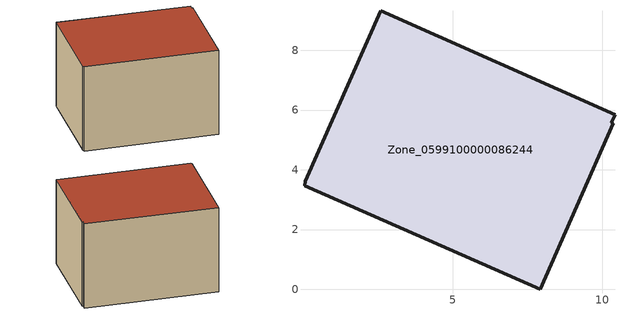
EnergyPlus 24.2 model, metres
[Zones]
Zone_0599100000086244
 floor ground (C_G): 10.31,5.58 10.37,5.55 7.92,0 0.03,3.47 0.06,3.61 2.58,9.33 10.43,5.85 z0
 wall outside (C_F): 10.37,5.55 10.31,5.58 10.43,5.85 2.58,9.33 0.06,3.61 0.03,3.47 7.92,0 10.37,5.55 z0:5.81
 roof outside (C_R): 0.03,3.47 7.92,0 10.37,5.55 10.31,5.58 10.43,5.85 2.58,9.33 0.06,3.61 z5.81
[BUILDING]
Pand.0599100000086244: North Axis=0; Terrain=City; Loads Convergence Tolerance Value=0.04; Temperature Convergence Tolerance Value=0.4; Solar Distribution=FullExterior; Maximum Number of Warmup Days=25; Minimum Number of Warmup Days=1
[Site:Location]
Rotterdam.The.Hague.AP_ZH_NLD Design_Conditions: Latitude=51.96; Longitude=4.45; Time Zone=1; Elevation=-4.5
[SITE:GROUNDTEMPERATURE:BUILDINGSURFACE]
18, 18, 18, 18, 18, 18, 18, 18, 18, 18, 18, 18
[MATERIAL] Thermal Absorptance=0.9; Solar Absorptance=0.7; Visible Absorptance=0.7
Name | Roughness | Thickness | Conductivity | Density | Specific Heat
G.TC.1946-1964 | MediumSmooth | 0.15 | 1 | 540 | 1210
F.TC.1946-1964 | Rough | 0.3 | 0.857143 | 1920 | 840
R.TC.1946-1964 | MediumRough | 0.2 | 0.235294 | 1500 | 1000
[CONSTRUCTION]
C_G: G.TC.1946-1964
C_F: F.TC.1946-1964
C_R: R.TC.1946-1964
[ZONE]
Zone_0599100000086244: Type=1; Multiplier=1; Ceiling Height=Autocalculate; Volume=Autocalculate; Floor Area=autocalculate; Part of Total Floor Area=Yes
[ZONEINFILTRATION:DESIGNFLOWRATE]
Infil_Zone_0599100000086244: Zone or ZoneList or Space or SpaceList=Zone_0599100000086244; Schedule=AlwaysOn; Design Flow Rate Calculation Method=Flow/Area; Flow Rate per Floor Area=0.003; Constant Term Coefficient=1; Temperature Term Coefficient=0; Velocity Term Coefficient=0; Velocity Squared Term Coefficient=0
[HVACTEMPLATE:ZONE:IDEALLOADSAIRSYSTEM]
Zone_0599100000086244: Maximum Heating Supply Air Temperature=50; Minimum Cooling Supply Air Temperature=13; Maximum Heating Supply Air Humidity Ratio=0.0156; Minimum Cooling Supply Air Humidity Ratio=0.0077; Heating Limit=NoLimit; Cooling Limit=NoLimit; Dehumidification Control Type=ConstantSensibleHeatRatio; Cooling Sensible Heat Ratio=0.7; Dehumidification Setpoint=60; Humidification Control Type=None; Humidification Setpoint=30; Outdoor Air Method=None; Outdoor Air Flow Rate per Person=0.00944; Outdoor Air Flow Rate per Zone Floor Area=0; Outdoor Air Flow Rate per Zone=0; Demand Controlled Ventilation Type=None; Outdoor Air Economizer Type=NoEconomizer; Heat Recovery Type=None; Sensible Heat Recovery Effectiveness=0.7; Latent Heat Recovery Effectiveness=0.65
[ZONECONTROL:THERMOSTAT]
ThermostatControl_Zone_0599100000086244: Zone or ZoneList=Zone_0599100000086244; Control Type Schedule=DualSetpointControlType; Control 1=Thermostat_Zone_0599100000086244; Temperature Difference Between Cutout And Setpoint=0
[THERMOSTATSETPOINT:DUALSETPOINT]
Thermostat_Zone_0599100000086244: Heating Setpoint Temperature Schedule=HeatingSetpoint_Zone_0599100000086244; Cooling Setpoint Temperature Schedule=CoolingSetpoint_Zone_0599100000086244
[SCHEDULE:COMPACT]
HeatingSetpoint_Zone_0599100000086244: Through: 12/31, For: AllDays, Until: 24:00, 21
CoolingSetpoint_Zone_0599100000086244: Through: 12/31, For: AllDays, Until: 24:00, 24
DualSetpointControlType: Through: 12/31, For: AllDays, Until: 24:00, 4
AlwaysOn: Through: 12/31, For: AllDays, Until: 24:00, 1
